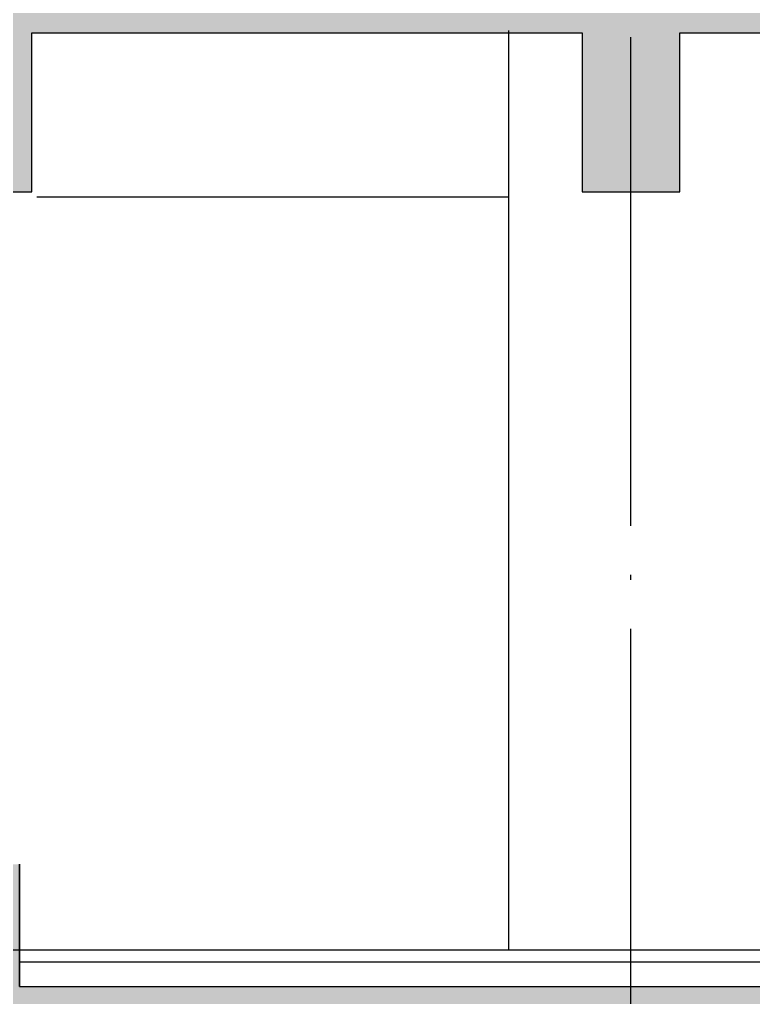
# Model space of a CAD drawing. Extents: x 1980812 to 2578970, y -669191 to 284498.
# Drawn here: x 2538968 to 2541969, y -304685 to -300685 of the extents above; entities that cross this region are included whole.
import ezdxf

# ---------------------------------------------------------------- set-up
doc = ezdxf.new("R2010")
doc.units = 0
doc.header["$LTSCALE"] = 1000
doc.header["$MEASUREMENT"] = 0
doc.linetypes.add('DOTE', pattern=[2.42, 2, -0.2, 0.02, -0.2])
for name, color, linetype in [('A-SECT-MBND-FINE', 252, 'Continuous'), ('dote', 1, 'DOTE'), ('SPACE_HATCH', 8, 'Continuous'), ('WALL', 4, 'Continuous'), ('可见看线', 63, 'Continuous'), ('空线', 3, 'Continuous'), ('面层', 31, 'Continuous')]:
    doc.layers.add(name, color=color, linetype=linetype)

# ---------------------------------------------------------------- blocks, each defined once
blk = doc.blocks.new('pm5')
at = {"layer": 'SPACE_HATCH'}
h = blk.add_hatch(color=256, dxfattribs=at)
h.dxf.hatch_style = 1
h.paths.add_polyline_path([(14577.7, -150), (0, -150), (0, 350), (-800, 350), (-800, 150), (-200, 150), (-200, -900), (50, -900), (50, -250), (2900, -250), (2900, -900), (3300, -900), (3300, -250), (10100, -250), (10100, -1350), (10600, -1350), (10600, -250), (14577.7, -250), (18500, -250), (18500, -1350), (19000, -1350), (19000, -250), (26200, -250), (26200, -900), (26600, -900), (26600, -250), (28850, -250), (28850, -900), (29100, -900), (29100, 150), (29700, 150), (29700, 350), (28900, 350), (28900, 350), (28900, 350), (28900, -150)])
at = {"layer": 'WALL'}
for p, q in [((28900, 350, 0), (28900, -150, 0)), ((28900, 350, 0), (28900, -150, 0)), ((28900, -150, 0), (28900, 350, 0)), ((28900, -150, 0), (14577.7, -150, 0))]:
    blk.add_line(p, q, dxfattribs=at)
at = {"layer": '面层'}
for p, q in [((28900, 0, 0), (14577.7, 0, 0)), ((28900, -50, 0), (14577.7, -50, 0))]:
    blk.add_line(p, q, dxfattribs=at)
blk = doc.blocks.new('pou1')
at = {"layer": 'SPACE_HATCH'}
h = blk.add_hatch(color=256, dxfattribs=at)
h.dxf.hatch_style = 1
h.paths.add_polyline_path([(18500, -250), (14577.7, -250), (10600, -250), (10600, -1350), (10100, -1350), (10100, -250), (3300, -250), (3300, -900), (2900, -900), (2900, -250), (50, -250), (50, -900), (-200, -900), (-200, -700), (-200, 250), (-200, 350), (0, 350), (0, -150), (14577.7, -150), (28900, -150), (28900, 350), (29100, 350), (29100, 250), (29100, -700), (29100, -900), (28850, -900), (28850, -250), (26600, -250), (26600, -900), (26200, -900), (26200, -250), (19000, -250), (19000, -1350), (18500, -1350)])
at = {"layer": 'A-SECT-MBND-FINE'}
blk.add_line((26600, -900, 0), (26200, -900, 0), dxfattribs=at)
at = {"layer": 'WALL'}
for p, q in [((26200, -250, 0), (19000, -250, 0)), ((28850, -250, 0), (26600, -250, 0)), ((28850, -900, 0), (28850, -250, 0)), ((29100, -900, 0), (28850, -900, 0))]:
    blk.add_line(p, q, dxfattribs=at)
at = {"layer": 'WALL', "elevation": 0}
blk.add_lwpolyline([(26600, -250), (26600, -900), (26200, -900), (26200, -250)], dxfattribs=at)
at = {"layer": '可见看线'}
for p, q in [((26900, -4000, 0), (26900, -240, 0)), ((28830, -920, 0), (26900, -920, 0))]:
    blk.add_line(p, q, dxfattribs=at)

msp = doc.modelspace()

# ---------------------------------------------------------------- linework, layer by layer
at = {"layer": 'dote'}
msp.add_line((2541468.4, -317277, 0), (2541468.4, -256000.4, 0), dxfattribs=at)
at = {"layer": 'dote', "linetype": 'DOTE', "ltscale": 0.5}
msp.add_line((2537150.5, -304490.4, 0), (2553290.6, -304490.4, 0), dxfattribs=at)

# ---------------------------------------------------------------- block references
at = {"layer": '空线', "xscale": -1, "rotation": 359.9999999999997}
for name, p in [('pou1', (2567868.4, -300490.4, 0)), ('pm5', (2567868.4, -304490.4, 0))]:
    msp.add_blockref(name, p, dxfattribs=at)

doc.saveas('drawing.dxf')
